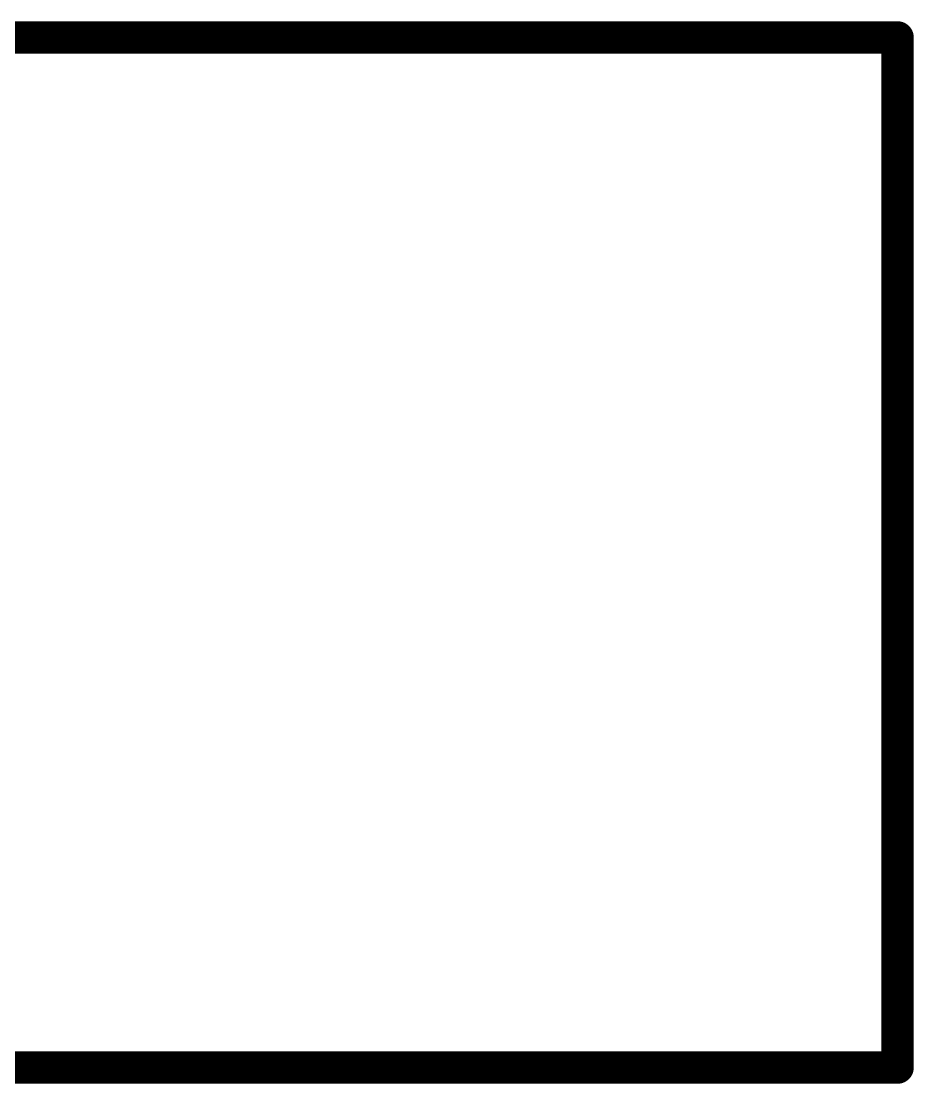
# Model space of a CAD drawing. Header units: millimetres. Extents: x 0.11 to 5.67, y 0.55 to 4.24.
# Drawn here: x 5.4527 to 5.6693, y 1.7648 to 2.0226 of the extents above; entities that cross this region are included whole.
import ezdxf

# ---------------------------------------------------------------- set-up
doc = ezdxf.new("R2010")
doc.units = ezdxf.units.MM
doc.header["$MEASUREMENT"] = 0
doc.layers.add('TopOverlay', color=2, linetype='Continuous')

# ---------------------------------------------------------------- blocks, each defined once
blk = doc.blocks.new('SMA_JR_10')
at = {"layer": 'TopOverlay', "const_width": 0.00787}
for points in [[(0.125, 0.435), (-0.125, 0.435)], [(-0.125, 0.155), (-0.125, 0.435)], [(0.125, 0.155), (0.125, 0.435)]]:
    blk.add_lwpolyline(points, dxfattribs=at)
at = {"layer": 'TopOverlay', "const_width": 0.00394}
for points in [[(-0.12697, 0.435, 1), (-0.12303, 0.435, 1)], [(-0.12697, 0.435, 1), (-0.12303, 0.435, 1)], [(0.12303, 0.435, 1), (0.12697, 0.435, 1)], [(0.12303, 0.435, 1), (0.12697, 0.435, 1)]]:
    blk.add_lwpolyline(points, format="xyb", close=True, dxfattribs=at)

msp = doc.modelspace()

# ---------------------------------------------------------------- block references
at = {"rotation": 270}
msp.add_blockref('SMA_JR_10', (5.23032, 1.8937), dxfattribs=at)

doc.saveas('drawing.dxf')
